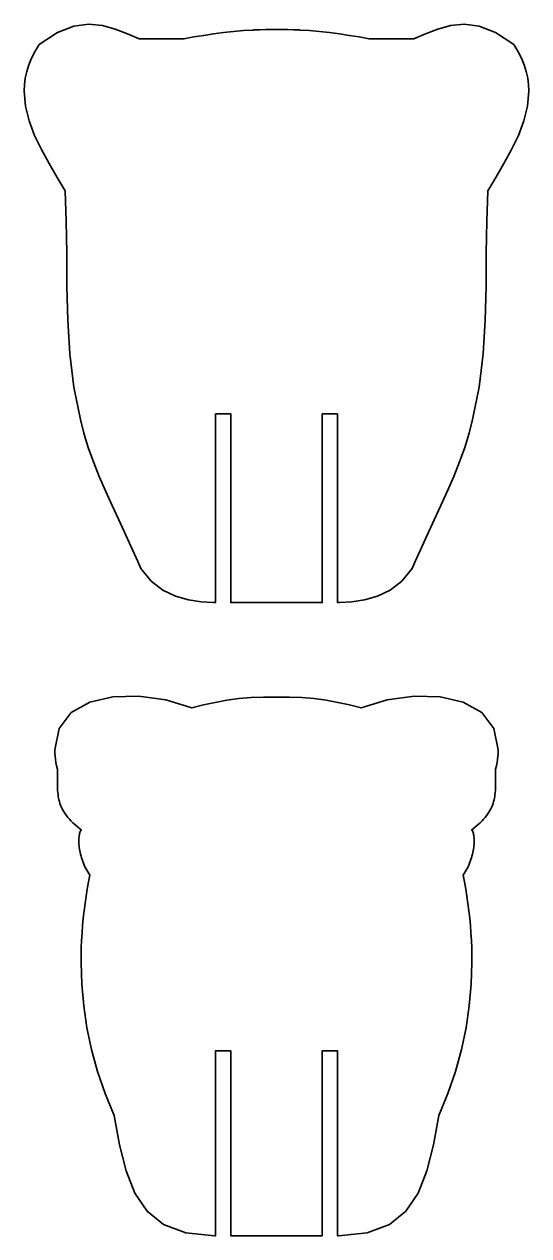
# Model space of a CAD drawing. Header units: centimetres. Extents: x -72 to 72, y -159 to 158.
# Drawn here: x -7.26 to 12.61, y -68.97 to -21.21 of the extents above; entities that cross this region are included whole.
import ezdxf

# ---------------------------------------------------------------- set-up
doc = ezdxf.new("R2010")
doc.units = ezdxf.units.CM
doc.header["$MEASUREMENT"] = 0
doc.layers.add('layer 1', color=7, linetype='Continuous')

msp = doc.modelspace()

# ---------------------------------------------------------------- linework, layer by layer
at = {"layer": 'layer 1', "color": 250, "lineweight": 35}
for points, knots in [([(1.97242, -21.42861), (1.97242, -21.42861), (2.00861, -21.42689), (2.00861, -21.42689), (2.00861, -21.42689), (2.00861, -21.42689), (2.23835, -21.41925), (2.23835, -21.41925), (2.23835, -21.41925), (2.23835, -21.41925), (2.40309, -21.41608), (2.40309, -21.41608), (2.40309, -21.41608), (2.40309, -21.41608), (2.42731, -21.41555), (2.42731, -21.41555), (2.42731, -21.41555), (2.42731, -21.41555), (2.43356, -21.4155), (2.43356, -21.4155), (2.43356, -21.4155), (2.43356, -21.4155), (2.4675, -21.41485), (2.4675, -21.41485), (2.4675, -21.41485), (2.4675, -21.41485), (2.58564, -21.41422), (2.58564, -21.41422), (2.58564, -21.41422), (2.58564, -21.41422), (2.65544, -21.41363), (2.65544, -21.41363), (2.65544, -21.41363), (2.65544, -21.41363), (2.67576, -21.41374), (2.67576, -21.41374), (2.67576, -21.41374), (2.67576, -21.41374), (2.6961, -21.41363), (2.6961, -21.41363), (2.6961, -21.41363), (2.6961, -21.41363), (2.7659, -21.41422), (2.7659, -21.41422), (2.7659, -21.41422), (2.7659, -21.41422), (2.88404, -21.41485), (2.88404, -21.41485), (2.88404, -21.41485), (2.88404, -21.41485), (2.91797, -21.4155), (2.91797, -21.4155), (2.91797, -21.4155), (2.91797, -21.4155), (2.92422, -21.41555), (2.92422, -21.41555), (2.92422, -21.41555), (2.92422, -21.41555), (2.94844, -21.41608), (2.94844, -21.41608), (2.94844, -21.41608), (2.94844, -21.41608), (3.11318, -21.41925), (3.11318, -21.41925), (3.11318, -21.41925), (3.11318, -21.41925), (3.34292, -21.42689), (3.34292, -21.42689), (3.34292, -21.42689), (3.34292, -21.42689), (3.37912, -21.42861), (3.37912, -21.42861), (3.37912, -21.42861), (3.37912, -21.42861), (3.37914, -21.4286), (3.37914, -21.4286), (3.37914, -21.4286), (3.37914, -21.4286), (3.37936, -21.42861), (3.37936, -21.42861), (3.37936, -21.42861), (3.37936, -21.42861), (3.37951, -21.42862), (3.37951, -21.42862), (3.37951, -21.42862), (3.37951, -21.42862), (3.37963, -21.42863), (3.37963, -21.42863), (3.37963, -21.42863), (3.37963, -21.42863), (3.37978, -21.42864), (3.37978, -21.42864), (3.37978, -21.42864), (3.37978, -21.42864), (3.37991, -21.42864), (3.37991, -21.42864), (3.37991, -21.42864), (3.37991, -21.42864), (3.38006, -21.42864), (3.38006, -21.42864), (3.38006, -21.42864), (3.38006, -21.42864), (3.38019, -21.42865), (3.38019, -21.42865), (3.38019, -21.42865), (3.38019, -21.42865), (3.57332, -21.43782), (3.57332, -21.43782), (3.57332, -21.43782), (3.57332, -21.43782), (3.59119, -21.43892), (3.59119, -21.43892), (3.59119, -21.43892), (3.59119, -21.43892), (3.9819, -21.46446), (3.9819, -21.46446), (3.9819, -21.46446), (3.9819, -21.46446), (4.37211, -21.49851), (4.37211, -21.49851), (4.37211, -21.49851), (4.37211, -21.49851), (4.76204, -21.54081), (4.76204, -21.54081), (4.76204, -21.54081), (4.76204, -21.54081), (5.15204, -21.59111), (5.15204, -21.59111), (5.15204, -21.59111), (5.15204, -21.59111), (5.54236, -21.64916), (5.54236, -21.64916), (5.54236, -21.64916), (5.54236, -21.64916), (5.93333, -21.71468), (5.93333, -21.71468), (5.93333, -21.71468), (5.93333, -21.71468), (6.32516, -21.78744), (6.32516, -21.78744), (6.32516, -21.78744), (6.32516, -21.78744), (8.0799, -21.78745), (8.0799, -21.78745), (8.0799, -21.78745), (8.0799, -21.78745), (8.54817, -21.59579), (8.54817, -21.59579), (8.54817, -21.59579), (8.54817, -21.59579), (9.02917, -21.40737), (9.02917, -21.40737), (9.02917, -21.40737), (9.02917, -21.40737), (9.53415, -21.26499), (9.53415, -21.26499), (9.53415, -21.26499), (9.53415, -21.26499), (10.07439, -21.21141), (10.07439, -21.21141), (10.07439, -21.21141), (10.07439, -21.21141), (10.66119, -21.28942), (10.66119, -21.28942), (10.66119, -21.28942), (10.66119, -21.28942), (11.30579, -21.5418), (11.30579, -21.5418), (11.30579, -21.5418), (11.30579, -21.5418), (12.01944, -22.01135), (12.01944, -22.01135), (12.01944, -22.01135), (12.01944, -22.01135), (12.18821, -22.27875), (12.18821, -22.27875), (12.18821, -22.27875), (12.18821, -22.27875), (12.32629, -22.54448), (12.32629, -22.54448), (12.32629, -22.54448), (12.32629, -22.54448), (12.43527, -22.80852), (12.43527, -22.80852), (12.43527, -22.80852), (12.43527, -22.80852), (12.51683, -23.07083), (12.51683, -23.07083), (12.51683, -23.07083), (12.51683, -23.07083), (12.57253, -23.33143), (12.57253, -23.33143), (12.57253, -23.33143), (12.57253, -23.33143), (12.60403, -23.59027), (12.60403, -23.59027), (12.60403, -23.59027), (12.60403, -23.59027), (12.61293, -23.84734), (12.61293, -23.84734), (12.61293, -23.84734), (12.61293, -23.84734), (12.56553, -24.43931), (12.56553, -24.43931), (12.56553, -24.43931), (12.56553, -24.43931), (12.42334, -25.02145), (12.42334, -25.02145), (12.42334, -25.02145), (12.42334, -25.02145), (12.2068, -25.59352), (12.2068, -25.59352), (12.2068, -25.59352), (12.2068, -25.59352), (11.93638, -26.15529), (11.93638, -26.15529), (11.93638, -26.15529), (11.93638, -26.15529), (11.63254, -26.70657), (11.63254, -26.70657), (11.63254, -26.70657), (11.63254, -26.70657), (11.31569, -27.2471), (11.31569, -27.2471), (11.31569, -27.2471), (11.31569, -27.2471), (11.0063, -27.77668), (11.0063, -27.77668), (11.0063, -27.77668), (11.0063, -27.77668), (10.95542, -28.97512), (10.95542, -28.97512), (10.95542, -28.97512), (10.95542, -28.97512), (10.9401, -30.23879), (10.9401, -30.23879), (10.9401, -30.23879), (10.9401, -30.23879), (10.93182, -31.54636), (10.93182, -31.54636), (10.93182, -31.54636), (10.93182, -31.54636), (10.90202, -32.8765), (10.90202, -32.8765), (10.90202, -32.8765), (10.90202, -32.8765), (10.82216, -34.20785), (10.82216, -34.20785), (10.82216, -34.20785), (10.82216, -34.20785), (10.66373, -35.51906), (10.66373, -35.51906), (10.66373, -35.51906), (10.66373, -35.51906), (10.39812, -36.78881), (10.39812, -36.78881), (10.39812, -36.78881), (10.39812, -36.78881), (10.26567, -37.33441), (10.26567, -37.33441), (10.26567, -37.33441), (10.26567, -37.33441), (10.09279, -37.89351), (10.09279, -37.89351), (10.09279, -37.89351), (10.09279, -37.89351), (9.88689, -38.46214), (9.88689, -38.46214), (9.88689, -38.46214), (9.88689, -38.46214), (9.65535, -39.03632), (9.65535, -39.03632), (9.65535, -39.03632), (9.65535, -39.03632), (9.40557, -39.61209), (9.40557, -39.61209), (9.40557, -39.61209), (9.40557, -39.61209), (9.14493, -40.18547), (9.14493, -40.18547), (9.14493, -40.18547), (9.14493, -40.18547), (8.88078, -40.7525), (8.88078, -40.7525), (8.88078, -40.7525), (8.88078, -40.7525), (8.13536, -42.3905), (8.13536, -42.3905), (8.13536, -42.3905), (8.13536, -42.3905), (8.02067, -42.66628), (8.02067, -42.66628), (8.02067, -42.66628), (8.02067, -42.66628), (7.6102, -43.16093), (7.6102, -43.16093), (7.6102, -43.16093), (7.6102, -43.16093), (7.14891, -43.51628), (7.14891, -43.51628), (7.14891, -43.51628), (7.14891, -43.51628), (6.6546, -43.75536), (6.6546, -43.75536), (6.6546, -43.75536), (6.6546, -43.75536), (6.14508, -43.9012), (6.14508, -43.9012), (6.14508, -43.9012), (6.14508, -43.9012), (5.63816, -43.97685), (5.63816, -43.97685), (5.63816, -43.97685), (5.63816, -43.97685), (5.15162, -44.00533), (5.15162, -44.00533), (5.15162, -44.00533), (5.15162, -44.00533), (5.07576, -44.00607), (5.07576, -44.00607), (5.07576, -44.00607), (5.07576, -44.00607), (5.07576, -36.57516), (5.07576, -36.57516), (5.07576, -36.57516), (5.07576, -36.57516), (4.47576, -36.57516), (4.47576, -36.57516), (4.47576, -36.57516), (4.47576, -36.57516), (4.47576, -44.00971), (4.47576, -44.00971), (4.47576, -44.00971), (4.47576, -44.00971), (0.87576, -44.00971), (0.87576, -44.00971), (0.87576, -44.00971), (0.87576, -44.00971), (0.87576, -36.57516), (0.87576, -36.57516), (0.87576, -36.57516), (0.87576, -36.57516), (0.27576, -36.57516), (0.27576, -36.57516), (0.27576, -36.57516), (0.27576, -36.57516), (0.27576, -44.00607), (0.27576, -44.00607), (0.27576, -44.00607), (0.27576, -44.00607), (0.1999, -44.00533), (0.1999, -44.00533), (0.1999, -44.00533), (0.1999, -44.00533), (-0.28663, -43.97684), (-0.28663, -43.97684), (-0.28663, -43.97684), (-0.28663, -43.97684), (-0.79357, -43.9012), (-0.79357, -43.9012), (-0.79357, -43.9012), (-0.79357, -43.9012), (-1.30309, -43.75536), (-1.30309, -43.75536), (-1.30309, -43.75536), (-1.30309, -43.75536), (-1.79737, -43.51629), (-1.79737, -43.51629), (-1.79737, -43.51629), (-1.79737, -43.51629), (-2.25867, -43.16094), (-2.25867, -43.16094), (-2.25867, -43.16094), (-2.25867, -43.16094), (-2.66914, -42.66628), (-2.66914, -42.66628), (-2.66914, -42.66628), (-2.66914, -42.66628), (-2.78385, -42.3905), (-2.78385, -42.3905), (-2.78385, -42.3905), (-2.78385, -42.3905), (-3.52926, -40.7525), (-3.52926, -40.7525), (-3.52926, -40.7525), (-3.52926, -40.7525), (-3.79339, -40.18547), (-3.79339, -40.18547), (-3.79339, -40.18547), (-3.79339, -40.18547), (-4.05404, -39.61208), (-4.05404, -39.61208), (-4.05404, -39.61208), (-4.05404, -39.61208), (-4.30384, -39.03632), (-4.30384, -39.03632), (-4.30384, -39.03632), (-4.30384, -39.03632), (-4.53536, -38.46213), (-4.53536, -38.46213), (-4.53536, -38.46213), (-4.53536, -38.46213), (-4.74125, -37.89352), (-4.74125, -37.89352), (-4.74125, -37.89352), (-4.74125, -37.89352), (-4.91412, -37.33441), (-4.91412, -37.33441), (-4.91412, -37.33441), (-4.91412, -37.33441), (-5.0466, -36.78881), (-5.0466, -36.78881), (-5.0466, -36.78881), (-5.0466, -36.78881), (-5.31219, -35.51905), (-5.31219, -35.51905), (-5.31219, -35.51905), (-5.31219, -35.51905), (-5.47063, -34.20784), (-5.47063, -34.20784), (-5.47063, -34.20784), (-5.47063, -34.20784), (-5.5505, -32.87649), (-5.5505, -32.87649), (-5.5505, -32.87649), (-5.5505, -32.87649), (-5.58029, -31.54637), (-5.58029, -31.54637), (-5.58029, -31.54637), (-5.58029, -31.54637), (-5.58858, -30.2388), (-5.58858, -30.2388), (-5.58858, -30.2388), (-5.58858, -30.2388), (-5.60388, -28.97512), (-5.60388, -28.97512), (-5.60388, -28.97512), (-5.60388, -28.97512), (-5.65478, -27.77668), (-5.65478, -27.77668), (-5.65478, -27.77668), (-5.65478, -27.77668), (-5.96416, -27.24709), (-5.96416, -27.24709), (-5.96416, -27.24709), (-5.96416, -27.24709), (-6.28099, -26.70656), (-6.28099, -26.70656), (-6.28099, -26.70656), (-6.28099, -26.70656), (-6.58486, -26.1553), (-6.58486, -26.1553), (-6.58486, -26.1553), (-6.58486, -26.1553), (-6.85527, -25.59352), (-6.85527, -25.59352), (-6.85527, -25.59352), (-6.85527, -25.59352), (-7.07181, -25.02145), (-7.07181, -25.02145), (-7.07181, -25.02145), (-7.07181, -25.02145), (-7.21399, -24.43932), (-7.21399, -24.43932), (-7.21399, -24.43932), (-7.21399, -24.43932), (-7.2614, -23.84734), (-7.2614, -23.84734), (-7.2614, -23.84734), (-7.2614, -23.84734), (-7.2525, -23.59026), (-7.2525, -23.59026), (-7.2525, -23.59026), (-7.2525, -23.59026), (-7.22099, -23.33142), (-7.22099, -23.33142), (-7.22099, -23.33142), (-7.22099, -23.33142), (-7.16528, -23.07083), (-7.16528, -23.07083), (-7.16528, -23.07083), (-7.16528, -23.07083), (-7.08374, -22.80851), (-7.08374, -22.80851), (-7.08374, -22.80851), (-7.08374, -22.80851), (-6.97474, -22.54449), (-6.97474, -22.54449), (-6.97474, -22.54449), (-6.97474, -22.54449), (-6.83667, -22.27875), (-6.83667, -22.27875), (-6.83667, -22.27875), (-6.83667, -22.27875), (-6.66792, -22.01135), (-6.66792, -22.01135), (-6.66792, -22.01135), (-6.66792, -22.01135), (-5.95424, -21.5418), (-5.95424, -21.5418), (-5.95424, -21.5418), (-5.95424, -21.5418), (-5.30965, -21.28942), (-5.30965, -21.28942), (-5.30965, -21.28942), (-5.30965, -21.28942), (-4.72287, -21.21141), (-4.72287, -21.21141), (-4.72287, -21.21141), (-4.72287, -21.21141), (-4.18261, -21.26499), (-4.18261, -21.26499), (-4.18261, -21.26499), (-4.18261, -21.26499), (-3.67762, -21.40738), (-3.67762, -21.40738), (-3.67762, -21.40738), (-3.67762, -21.40738), (-3.19661, -21.59579), (-3.19661, -21.59579), (-3.19661, -21.59579), (-3.19661, -21.59579), (-2.72836, -21.78744), (-2.72836, -21.78744), (-2.72836, -21.78744), (-2.72836, -21.78744), (-0.97363, -21.78744), (-0.97363, -21.78744), (-0.97363, -21.78744), (-0.97363, -21.78744), (-0.58178, -21.71468), (-0.58178, -21.71468), (-0.58178, -21.71468), (-0.58178, -21.71468), (-0.19084, -21.64914), (-0.19084, -21.64914), (-0.19084, -21.64914), (-0.19084, -21.64914), (0.1995, -21.59111), (0.1995, -21.59111), (0.1995, -21.59111), (0.1995, -21.59111), (0.58949, -21.54081), (0.58949, -21.54081), (0.58949, -21.54081), (0.58949, -21.54081), (0.97945, -21.49852), (0.97945, -21.49852), (0.97945, -21.49852), (0.97945, -21.49852), (1.36965, -21.46446), (1.36965, -21.46446), (1.36965, -21.46446), (1.36965, -21.46446), (1.76034, -21.43892), (1.76034, -21.43892), (1.76034, -21.43892), (1.76034, -21.43892), (1.77822, -21.43782), (1.77822, -21.43782), (1.77822, -21.43782), (1.77822, -21.43782), (1.97134, -21.42865), (1.97134, -21.42865), (1.97134, -21.42865), (1.97134, -21.42865), (1.97232, -21.42861), (1.97232, -21.42861), (1.97232, -21.42861), (1.97232, -21.42861), (1.97236, -21.4286), (1.97236, -21.4286)], [0, 0, 0, 0, 0.00694444, 0.00694444, 0.00694444, 0.00694444, 0.01388889, 0.01388889, 0.01388889, 0.01388889, 0.02083333, 0.02083333, 0.02083333, 0.02083333, 0.02777778, 0.02777778, 0.02777778, 0.02777778, 0.03472222, 0.03472222, 0.03472222, 0.03472222, 0.04166667, 0.04166667, 0.04166667, 0.04166667, 0.04861111, 0.04861111, 0.04861111, 0.04861111, 0.05555556, 0.05555556, 0.05555556, 0.05555556, 0.0625, 0.0625, 0.0625, 0.0625, 0.06944444, 0.06944444, 0.06944444, 0.06944444, 0.07638889, 0.07638889, 0.07638889, 0.07638889, 0.08333333, 0.08333333, 0.08333333, 0.08333333, 0.09027778, 0.09027778, 0.09027778, 0.09027778, 0.09722222, 0.09722222, 0.09722222, 0.09722222, 0.10416667, 0.10416667, 0.10416667, 0.10416667, 0.11111111, 0.11111111, 0.11111111, 0.11111111, 0.11805556, 0.11805556, 0.11805556, 0.11805556, 0.125, 0.125, 0.125, 0.125, 0.13194444, 0.13194444, 0.13194444, 0.13194444, 0.13888889, 0.13888889, 0.13888889, 0.13888889, 0.14583333, 0.14583333, 0.14583333, 0.14583333, 0.15277778, 0.15277778, 0.15277778, 0.15277778, 0.15972222, 0.15972222, 0.15972222, 0.15972222, 0.16666667, 0.16666667, 0.16666667, 0.16666667, 0.17361111, 0.17361111, 0.17361111, 0.17361111, 0.18055556, 0.18055556, 0.18055556, 0.18055556, 0.1875, 0.1875, 0.1875, 0.1875, 0.19444444, 0.19444444, 0.19444444, 0.19444444, 0.20138889, 0.20138889, 0.20138889, 0.20138889, 0.20833333, 0.20833333, 0.20833333, 0.20833333, 0.21527778, 0.21527778, 0.21527778, 0.21527778, 0.22222222, 0.22222222, 0.22222222, 0.22222222, 0.22916667, 0.22916667, 0.22916667, 0.22916667, 0.23611111, 0.23611111, 0.23611111, 0.23611111, 0.24305556, 0.24305556, 0.24305556, 0.24305556, 0.25, 0.25, 0.25, 0.25, 0.25694444, 0.25694444, 0.25694444, 0.25694444, 0.26388889, 0.26388889, 0.26388889, 0.26388889, 0.27083333, 0.27083333, 0.27083333, 0.27083333, 0.27777778, 0.27777778, 0.27777778, 0.27777778, 0.28472222, 0.28472222, 0.28472222, 0.28472222, 0.29166667, 0.29166667, 0.29166667, 0.29166667, 0.29861111, 0.29861111, 0.29861111, 0.29861111, 0.30555556, 0.30555556, 0.30555556, 0.30555556, 0.3125, 0.3125, 0.3125, 0.3125, 0.31944444, 0.31944444, 0.31944444, 0.31944444, 0.32638889, 0.32638889, 0.32638889, 0.32638889, 0.33333333, 0.33333333, 0.33333333, 0.33333333, 0.34027778, 0.34027778, 0.34027778, 0.34027778, 0.34722222, 0.34722222, 0.34722222, 0.34722222, 0.35416667, 0.35416667, 0.35416667, 0.35416667, 0.36111111, 0.36111111, 0.36111111, 0.36111111, 0.36805556, 0.36805556, 0.36805556, 0.36805556, 0.375, 0.375, 0.375, 0.375, 0.38194444, 0.38194444, 0.38194444, 0.38194444, 0.38888889, 0.38888889, 0.38888889, 0.38888889, 0.39583333, 0.39583333, 0.39583333, 0.39583333, 0.40277778, 0.40277778, 0.40277778, 0.40277778, 0.40972222, 0.40972222, 0.40972222, 0.40972222, 0.41666667, 0.41666667, 0.41666667, 0.41666667, 0.42361111, 0.42361111, 0.42361111, 0.42361111, 0.43055556, 0.43055556, 0.43055556, 0.43055556, 0.4375, 0.4375, 0.4375, 0.4375, 0.44444444, 0.44444444, 0.44444444, 0.44444444, 0.45138889, 0.45138889, 0.45138889, 0.45138889, 0.45833333, 0.45833333, 0.45833333, 0.45833333, 0.46527778, 0.46527778, 0.46527778, 0.46527778, 0.47222222, 0.47222222, 0.47222222, 0.47222222, 0.47916667, 0.47916667, 0.47916667, 0.47916667, 0.48611111, 0.48611111, 0.48611111, 0.48611111, 0.49305556, 0.49305556, 0.49305556, 0.49305556, 0.5, 0.5, 0.5, 0.5, 0.50694444, 0.50694444, 0.50694444, 0.50694444, 0.51388889, 0.51388889, 0.51388889, 0.51388889, 0.52083333, 0.52083333, 0.52083333, 0.52083333, 0.52777778, 0.52777778, 0.52777778, 0.52777778, 0.53472222, 0.53472222, 0.53472222, 0.53472222, 0.54166667, 0.54166667, 0.54166667, 0.54166667, 0.54861111, 0.54861111, 0.54861111, 0.54861111, 0.55555556, 0.55555556, 0.55555556, 0.55555556, 0.5625, 0.5625, 0.5625, 0.5625, 0.56944444, 0.56944444, 0.56944444, 0.56944444, 0.57638889, 0.57638889, 0.57638889, 0.57638889, 0.58333333, 0.58333333, 0.58333333, 0.58333333, 0.59027778, 0.59027778, 0.59027778, 0.59027778, 0.59722222, 0.59722222, 0.59722222, 0.59722222, 0.60416667, 0.60416667, 0.60416667, 0.60416667, 0.61111111, 0.61111111, 0.61111111, 0.61111111, 0.61805556, 0.61805556, 0.61805556, 0.61805556, 0.625, 0.625, 0.625, 0.625, 0.63194444, 0.63194444, 0.63194444, 0.63194444, 0.63888889, 0.63888889, 0.63888889, 0.63888889, 0.64583333, 0.64583333, 0.64583333, 0.64583333, 0.65277778, 0.65277778, 0.65277778, 0.65277778, 0.65972222, 0.65972222, 0.65972222, 0.65972222, 0.66666667, 0.66666667, 0.66666667, 0.66666667, 0.67361111, 0.67361111, 0.67361111, 0.67361111, 0.68055556, 0.68055556, 0.68055556, 0.68055556, 0.6875, 0.6875, 0.6875, 0.6875, 0.69444444, 0.69444444, 0.69444444, 0.69444444, 0.70138889, 0.70138889, 0.70138889, 0.70138889, 0.70833333, 0.70833333, 0.70833333, 0.70833333, 0.71527778, 0.71527778, 0.71527778, 0.71527778, 0.72222222, 0.72222222, 0.72222222, 0.72222222, 0.72916667, 0.72916667, 0.72916667, 0.72916667, 0.73611111, 0.73611111, 0.73611111, 0.73611111, 0.74305556, 0.74305556, 0.74305556, 0.74305556, 0.75, 0.75, 0.75, 0.75, 0.75694444, 0.75694444, 0.75694444, 0.75694444, 0.76388889, 0.76388889, 0.76388889, 0.76388889, 0.77083333, 0.77083333, 0.77083333, 0.77083333, 0.77777778, 0.77777778, 0.77777778, 0.77777778, 0.78472222, 0.78472222, 0.78472222, 0.78472222, 0.79166667, 0.79166667, 0.79166667, 0.79166667, 0.79861111, 0.79861111, 0.79861111, 0.79861111, 0.80555556, 0.80555556, 0.80555556, 0.80555556, 0.8125, 0.8125, 0.8125, 0.8125, 0.81944444, 0.81944444, 0.81944444, 0.81944444, 0.82638889, 0.82638889, 0.82638889, 0.82638889, 0.83333333, 0.83333333, 0.83333333, 0.83333333, 0.84027778, 0.84027778, 0.84027778, 0.84027778, 0.84722222, 0.84722222, 0.84722222, 0.84722222, 0.85416667, 0.85416667, 0.85416667, 0.85416667, 0.86111111, 0.86111111, 0.86111111, 0.86111111, 0.86805556, 0.86805556, 0.86805556, 0.86805556, 0.875, 0.875, 0.875, 0.875, 0.88194444, 0.88194444, 0.88194444, 0.88194444, 0.88888889, 0.88888889, 0.88888889, 0.88888889, 0.89583333, 0.89583333, 0.89583333, 0.89583333, 0.90277778, 0.90277778, 0.90277778, 0.90277778, 0.90972222, 0.90972222, 0.90972222, 0.90972222, 0.91666667, 0.91666667, 0.91666667, 0.91666667, 0.92361111, 0.92361111, 0.92361111, 0.92361111, 0.93055556, 0.93055556, 0.93055556, 0.93055556, 0.9375, 0.9375, 0.9375, 0.9375, 0.94444444, 0.94444444, 0.94444444, 0.94444444, 0.95138889, 0.95138889, 0.95138889, 0.95138889, 0.95833333, 0.95833333, 0.95833333, 0.95833333, 0.96527778, 0.96527778, 0.96527778, 0.96527778, 0.97222222, 0.97222222, 0.97222222, 0.97222222, 0.97916667, 0.97916667, 0.97916667, 0.97916667, 0.98611111, 0.98611111, 0.98611111, 0.98611111, 1, 1, 1, 1]), ([(-5.89171, -48.9699), (-5.89171, -48.9699), (-5.40732, -48.34925), (-5.40732, -48.34925), (-5.40732, -48.34925), (-5.40732, -48.34925), (-4.67659, -47.93841), (-4.67659, -47.93841), (-4.67659, -47.93841), (-4.67659, -47.93841), (-3.76789, -47.72577), (-3.76789, -47.72577), (-3.76789, -47.72577), (-3.76789, -47.72577), (-2.74946, -47.69972), (-2.74946, -47.69972), (-2.74946, -47.69972), (-2.74946, -47.69972), (-1.68958, -47.84865), (-1.68958, -47.84865), (-1.68958, -47.84865), (-1.68958, -47.84865), (-0.65651, -48.16093), (-0.65651, -48.16093), (-0.65651, -48.16093), (-0.65651, -48.16093), (-0.19874, -48.04529), (-0.19874, -48.04529), (-0.19874, -48.04529), (-0.19874, -48.04529), (0.25964, -47.94522), (0.25964, -47.94522), (0.25964, -47.94522), (0.25964, -47.94522), (0.72192, -47.86238), (0.72192, -47.86238), (0.72192, -47.86238), (0.72192, -47.86238), (1.19135, -47.79844), (1.19135, -47.79844), (1.19135, -47.79844), (1.19135, -47.79844), (1.67127, -47.75507), (1.67127, -47.75507), (1.67127, -47.75507), (1.67127, -47.75507), (2.16497, -47.73392), (2.16497, -47.73392), (2.16497, -47.73392), (2.16497, -47.73392), (2.67577, -47.73666), (2.67577, -47.73666), (2.67577, -47.73666), (2.67577, -47.73666), (3.18655, -47.73392), (3.18655, -47.73392), (3.18655, -47.73392), (3.18655, -47.73392), (3.68025, -47.75507), (3.68025, -47.75507), (3.68025, -47.75507), (3.68025, -47.75507), (4.16021, -47.79844), (4.16021, -47.79844), (4.16021, -47.79844), (4.16021, -47.79844), (4.62964, -47.86237), (4.62964, -47.86237), (4.62964, -47.86237), (4.62964, -47.86237), (5.0919, -47.94521), (5.0919, -47.94521), (5.0919, -47.94521), (5.0919, -47.94521), (5.55025, -48.04529), (5.55025, -48.04529), (5.55025, -48.04529), (5.55025, -48.04529), (6.00805, -48.16093), (6.00805, -48.16093), (6.00805, -48.16093), (6.00805, -48.16093), (7.04109, -47.84865), (7.04109, -47.84865), (7.04109, -47.84865), (7.04109, -47.84865), (8.10098, -47.69973), (8.10098, -47.69973), (8.10098, -47.69973), (8.10098, -47.69973), (9.11944, -47.72577), (9.11944, -47.72577), (9.11944, -47.72577), (9.11944, -47.72577), (10.02814, -47.93841), (10.02814, -47.93841), (10.02814, -47.93841), (10.02814, -47.93841), (10.75882, -48.34925), (10.75882, -48.34925), (10.75882, -48.34925), (10.75882, -48.34925), (11.24324, -48.96991), (11.24324, -48.96991), (11.24324, -48.96991), (11.24324, -48.96991), (11.4131, -49.81198), (11.4131, -49.81198), (11.4131, -49.81198), (11.4131, -49.81198), (11.41331, -49.82488), (11.41331, -49.82488), (11.41331, -49.82488), (11.41331, -49.82488), (11.40962, -49.94172), (11.40962, -49.94172), (11.40962, -49.94172), (11.40962, -49.94172), (11.40026, -50.06197), (11.40026, -50.06197), (11.40026, -50.06197), (11.40026, -50.06197), (11.38508, -50.18566), (11.38508, -50.18566), (11.38508, -50.18566), (11.38508, -50.18566), (11.36399, -50.31278), (11.36399, -50.31278), (11.36399, -50.31278), (11.36399, -50.31278), (11.33688, -50.44337), (11.33688, -50.44337), (11.33688, -50.44337), (11.33688, -50.44337), (11.30374, -50.57687), (11.30374, -50.57687), (11.30374, -50.57687), (11.30374, -50.57687), (11.30633, -50.91595), (11.30633, -50.91595), (11.30633, -50.91595), (11.30633, -50.91595), (11.30691, -51.08353), (11.30691, -51.08353), (11.30691, -51.08353), (11.30691, -51.08353), (11.30684, -51.08719), (11.30684, -51.08719), (11.30684, -51.08719), (11.30684, -51.08719), (11.30691, -51.10312), (11.30691, -51.10312), (11.30691, -51.10312), (11.30691, -51.10312), (11.30446, -51.26411), (11.30446, -51.26411), (11.30446, -51.26411), (11.30446, -51.26411), (11.30153, -51.34238), (11.30153, -51.34238), (11.30153, -51.34238), (11.30153, -51.34238), (11.29712, -51.41932), (11.29712, -51.41932), (11.29712, -51.41932), (11.29712, -51.41932), (11.29104, -51.495), (11.29104, -51.495), (11.29104, -51.495), (11.29104, -51.495), (11.28302, -51.56954), (11.28302, -51.56954), (11.28302, -51.56954), (11.28302, -51.56954), (11.27284, -51.64305), (11.27284, -51.64305), (11.27284, -51.64305), (11.27284, -51.64305), (11.26025, -51.7156), (11.26025, -51.7156), (11.26025, -51.7156), (11.26025, -51.7156), (11.24504, -51.78731), (11.24504, -51.78731), (11.24504, -51.78731), (11.24504, -51.78731), (11.22695, -51.85828), (11.22695, -51.85828), (11.22695, -51.85828), (11.22695, -51.85828), (11.20577, -51.92859), (11.20577, -51.92859), (11.20577, -51.92859), (11.20577, -51.92859), (11.18123, -51.99838), (11.18123, -51.99838), (11.18123, -51.99838), (11.18123, -51.99838), (11.15314, -52.06771), (11.15314, -52.06771), (11.15314, -52.06771), (11.15314, -52.06771), (11.12123, -52.13671), (11.12123, -52.13671), (11.12123, -52.13671), (11.12123, -52.13671), (11.08528, -52.20546), (11.08528, -52.20546), (11.08528, -52.20546), (11.08528, -52.20546), (11.04506, -52.27407), (11.04506, -52.27407), (11.04506, -52.27407), (11.04506, -52.27407), (11.00033, -52.34264), (11.00033, -52.34264), (11.00033, -52.34264), (11.00033, -52.34264), (10.95085, -52.41127), (10.95085, -52.41127), (10.95085, -52.41127), (10.95085, -52.41127), (10.89639, -52.48005), (10.89639, -52.48005), (10.89639, -52.48005), (10.89639, -52.48005), (10.83671, -52.54909), (10.83671, -52.54909), (10.83671, -52.54909), (10.83671, -52.54909), (10.77157, -52.61849), (10.77157, -52.61849), (10.77157, -52.61849), (10.77157, -52.61849), (10.70076, -52.68835), (10.70076, -52.68835), (10.70076, -52.68835), (10.70076, -52.68835), (10.62404, -52.75877), (10.62404, -52.75877), (10.62404, -52.75877), (10.62404, -52.75877), (10.54115, -52.82985), (10.54115, -52.82985), (10.54115, -52.82985), (10.54115, -52.82985), (10.45187, -52.90169), (10.45187, -52.90169), (10.45187, -52.90169), (10.45187, -52.90169), (10.36761, -52.96558), (10.36761, -52.96558), (10.36761, -52.96558), (10.36761, -52.96558), (10.37214, -52.96978), (10.37214, -52.96978), (10.37214, -52.96978), (10.37214, -52.96978), (10.38713, -52.98953), (10.38713, -52.98953), (10.38713, -52.98953), (10.38713, -52.98953), (10.40091, -53.0138), (10.40091, -53.0138), (10.40091, -53.0138), (10.40091, -53.0138), (10.4134, -53.04241), (10.4134, -53.04241), (10.4134, -53.04241), (10.4134, -53.04241), (10.42455, -53.07514), (10.42455, -53.07514), (10.42455, -53.07514), (10.42455, -53.07514), (10.43434, -53.11176), (10.43434, -53.11176), (10.43434, -53.11176), (10.43434, -53.11176), (10.44267, -53.15208), (10.44267, -53.15208), (10.44267, -53.15208), (10.44267, -53.15208), (10.44952, -53.19588), (10.44952, -53.19588), (10.44952, -53.19588), (10.44952, -53.19588), (10.4548, -53.24294), (10.4548, -53.24294), (10.4548, -53.24294), (10.4548, -53.24294), (10.45849, -53.29306), (10.45849, -53.29306), (10.45849, -53.29306), (10.45849, -53.29306), (10.46052, -53.34602), (10.46052, -53.34602), (10.46052, -53.34602), (10.46052, -53.34602), (10.46081, -53.4016), (10.46081, -53.4016), (10.46081, -53.4016), (10.46081, -53.4016), (10.46072, -53.4051), (10.46072, -53.4051), (10.46072, -53.4051), (10.46072, -53.4051), (10.46081, -53.4212), (10.46081, -53.4212), (10.46081, -53.4212), (10.46081, -53.4212), (10.45934, -53.4792), (10.45934, -53.4792), (10.45934, -53.4792), (10.45934, -53.4792), (10.45606, -53.53942), (10.45606, -53.53942), (10.45606, -53.53942), (10.45606, -53.53942), (10.45087, -53.60162), (10.45087, -53.60162), (10.45087, -53.60162), (10.45087, -53.60162), (10.44375, -53.6656), (10.44375, -53.6656), (10.44375, -53.6656), (10.44375, -53.6656), (10.43466, -53.73115), (10.43466, -53.73115), (10.43466, -53.73115), (10.43466, -53.73115), (10.4235, -53.79805), (10.4235, -53.79805), (10.4235, -53.79805), (10.4235, -53.79805), (10.41026, -53.86609), (10.41026, -53.86609), (10.41026, -53.86609), (10.41026, -53.86609), (10.39484, -53.93508), (10.39484, -53.93508), (10.39484, -53.93508), (10.39484, -53.93508), (10.37721, -54.00477), (10.37721, -54.00477), (10.37721, -54.00477), (10.37721, -54.00477), (10.35732, -54.07497), (10.35732, -54.07497), (10.35732, -54.07497), (10.35732, -54.07497), (10.3351, -54.14548), (10.3351, -54.14548), (10.3351, -54.14548), (10.3351, -54.14548), (10.3105, -54.21605), (10.3105, -54.21605), (10.3105, -54.21605), (10.3105, -54.21605), (10.28348, -54.2865), (10.28348, -54.2865), (10.28348, -54.2865), (10.28348, -54.2865), (10.25397, -54.35661), (10.25397, -54.35661), (10.25397, -54.35661), (10.25397, -54.35661), (10.22189, -54.42617), (10.22189, -54.42617), (10.22189, -54.42617), (10.22189, -54.42617), (10.18724, -54.49495), (10.18724, -54.49495), (10.18724, -54.49495), (10.18724, -54.49495), (10.14993, -54.56275), (10.14993, -54.56275), (10.14993, -54.56275), (10.14993, -54.56275), (10.10992, -54.62936), (10.10992, -54.62936), (10.10992, -54.62936), (10.10992, -54.62936), (10.06712, -54.69456), (10.06712, -54.69456), (10.06712, -54.69456), (10.06712, -54.69456), (10.02453, -54.75395), (10.02453, -54.75395), (10.02453, -54.75395), (10.02453, -54.75395), (10.07686, -55.0214), (10.07686, -55.0214), (10.07686, -55.0214), (10.07686, -55.0214), (10.12785, -55.3055), (10.12785, -55.3055), (10.12785, -55.3055), (10.12785, -55.3055), (10.17436, -55.59084), (10.17436, -55.59084), (10.17436, -55.59084), (10.17436, -55.59084), (10.2163, -55.87736), (10.2163, -55.87736), (10.2163, -55.87736), (10.2163, -55.87736), (10.25352, -56.16502), (10.25352, -56.16502), (10.25352, -56.16502), (10.25352, -56.16502), (10.28595, -56.45378), (10.28595, -56.45378), (10.28595, -56.45378), (10.28595, -56.45378), (10.31347, -56.74361), (10.31347, -56.74361), (10.31347, -56.74361), (10.31347, -56.74361), (10.33594, -57.03445), (10.33594, -57.03445), (10.33594, -57.03445), (10.33594, -57.03445), (10.35328, -57.32628), (10.35328, -57.32628), (10.35328, -57.32628), (10.35328, -57.32628), (10.36535, -57.61904), (10.36535, -57.61904), (10.36535, -57.61904), (10.36535, -57.61904), (10.37205, -57.91271), (10.37205, -57.91271), (10.37205, -57.91271), (10.37205, -57.91271), (10.3733, -58.20723), (10.3733, -58.20723), (10.3733, -58.20723), (10.3733, -58.20723), (10.37322, -58.21153), (10.37322, -58.21153), (10.37322, -58.21153), (10.37322, -58.21153), (10.34628, -59.05947), (10.34628, -59.05947), (10.34628, -59.05947), (10.34628, -59.05947), (10.27083, -59.91316), (10.27083, -59.91316), (10.27083, -59.91316), (10.27083, -59.91316), (10.14429, -60.77164), (10.14429, -60.77164), (10.14429, -60.77164), (10.14429, -60.77164), (9.96395, -61.63398), (9.96395, -61.63398), (9.96395, -61.63398), (9.96395, -61.63398), (9.72719, -62.49918), (9.72719, -62.49918), (9.72719, -62.49918), (9.72719, -62.49918), (9.43138, -63.36631), (9.43138, -63.36631), (9.43138, -63.36631), (9.43138, -63.36631), (9.07388, -64.2344), (9.07388, -64.2344), (9.07388, -64.2344), (9.07388, -64.2344), (8.85411, -65.39199), (8.85411, -65.39199), (8.85411, -65.39199), (8.85411, -65.39199), (8.59463, -66.41698), (8.59463, -66.41698), (8.59463, -66.41698), (8.59463, -66.41698), (8.25017, -67.29277), (8.25017, -67.29277), (8.25017, -67.29277), (8.25017, -67.29277), (7.77536, -68.00279), (7.77536, -68.00279), (7.77536, -68.00279), (7.77536, -68.00279), (7.12499, -68.53047), (7.12499, -68.53047), (7.12499, -68.53047), (7.12499, -68.53047), (6.25366, -68.85925), (6.25366, -68.85925), (6.25366, -68.85925), (6.25366, -68.85925), (5.11615, -68.97252), (5.11615, -68.97252), (5.11615, -68.97252), (5.11615, -68.97252), (5.07576, -68.97252), (5.07576, -68.97252), (5.07576, -68.97252), (5.07576, -68.97252), (5.07576, -61.6815), (5.07576, -61.6815), (5.07576, -61.6815), (5.07576, -61.6815), (4.47576, -61.6815), (4.47576, -61.6815), (4.47576, -61.6815), (4.47576, -61.6815), (4.47576, -68.97252), (4.47576, -68.97252), (4.47576, -68.97252), (4.47576, -68.97252), (0.87576, -68.97252), (0.87576, -68.97252), (0.87576, -68.97252), (0.87576, -68.97252), (0.87576, -61.6815), (0.87576, -61.6815), (0.87576, -61.6815), (0.87576, -61.6815), (0.27576, -61.6815), (0.27576, -61.6815), (0.27576, -61.6815), (0.27576, -61.6815), (0.27576, -68.97252), (0.27576, -68.97252), (0.27576, -68.97252), (0.27576, -68.97252), (0.23536, -68.97252), (0.23536, -68.97252), (0.23536, -68.97252), (0.23536, -68.97252), (-0.90216, -68.85925), (-0.90216, -68.85925), (-0.90216, -68.85925), (-0.90216, -68.85925), (-1.77346, -68.53049), (-1.77346, -68.53049), (-1.77346, -68.53049), (-1.77346, -68.53049), (-2.42385, -68.00279), (-2.42385, -68.00279), (-2.42385, -68.00279), (-2.42385, -68.00279), (-2.89863, -67.29277), (-2.89863, -67.29277), (-2.89863, -67.29277), (-2.89863, -67.29277), (-3.24311, -66.41697), (-3.24311, -66.41697), (-3.24311, -66.41697), (-3.24311, -66.41697), (-3.50261, -65.392), (-3.50261, -65.392), (-3.50261, -65.392), (-3.50261, -65.392), (-3.72236, -64.2344), (-3.72236, -64.2344), (-3.72236, -64.2344), (-3.72236, -64.2344), (-4.07984, -63.36632), (-4.07984, -63.36632), (-4.07984, -63.36632), (-4.07984, -63.36632), (-4.37567, -62.49921), (-4.37567, -62.49921), (-4.37567, -62.49921), (-4.37567, -62.49921), (-4.61241, -61.63398), (-4.61241, -61.63398), (-4.61241, -61.63398), (-4.61241, -61.63398), (-4.79276, -60.77165), (-4.79276, -60.77165), (-4.79276, -60.77165), (-4.79276, -60.77165), (-4.91931, -59.91316), (-4.91931, -59.91316), (-4.91931, -59.91316), (-4.91931, -59.91316), (-4.99477, -59.05947), (-4.99477, -59.05947), (-4.99477, -59.05947), (-4.99477, -59.05947), (-5.02169, -58.21142), (-5.02169, -58.21142), (-5.02169, -58.21142), (-5.02169, -58.21142), (-5.0217, -58.21107), (-5.0217, -58.21107), (-5.0217, -58.21107), (-5.0217, -58.21107), (-5.02171, -58.21052), (-5.02171, -58.21052), (-5.02171, -58.21052), (-5.02171, -58.21052), (-5.0217, -58.20983), (-5.0217, -58.20983), (-5.0217, -58.20983), (-5.0217, -58.20983), (-5.0217, -58.20903), (-5.0217, -58.20903), (-5.0217, -58.20903), (-5.0217, -58.20903), (-5.02174, -58.20815), (-5.02174, -58.20815), (-5.02174, -58.20815), (-5.02174, -58.20815), (-5.02174, -58.20723), (-5.02174, -58.20723), (-5.02174, -58.20723), (-5.02174, -58.20723), (-5.02052, -57.91271), (-5.02052, -57.91271), (-5.02052, -57.91271), (-5.02052, -57.91271), (-5.01381, -57.61905), (-5.01381, -57.61905), (-5.01381, -57.61905), (-5.01381, -57.61905), (-5.00174, -57.32628), (-5.00174, -57.32628), (-5.00174, -57.32628), (-5.00174, -57.32628), (-4.98439, -57.03446), (-4.98439, -57.03446), (-4.98439, -57.03446), (-4.98439, -57.03446), (-4.96193, -56.74362), (-4.96193, -56.74362), (-4.96193, -56.74362), (-4.96193, -56.74362), (-4.93442, -56.45379), (-4.93442, -56.45379), (-4.93442, -56.45379), (-4.93442, -56.45379), (-4.90198, -56.16503), (-4.90198, -56.16503), (-4.90198, -56.16503), (-4.90198, -56.16503), (-4.86474, -55.87736), (-4.86474, -55.87736), (-4.86474, -55.87736), (-4.86474, -55.87736), (-4.82282, -55.59085), (-4.82282, -55.59085), (-4.82282, -55.59085), (-4.82282, -55.59085), (-4.77631, -55.30551), (-4.77631, -55.30551), (-4.77631, -55.30551), (-4.77631, -55.30551), (-4.72532, -55.0214), (-4.72532, -55.0214), (-4.72532, -55.0214), (-4.72532, -55.0214), (-4.67299, -54.75395), (-4.67299, -54.75395), (-4.67299, -54.75395), (-4.67299, -54.75395), (-4.7156, -54.69457), (-4.7156, -54.69457), (-4.7156, -54.69457), (-4.7156, -54.69457), (-4.75836, -54.62936), (-4.75836, -54.62936), (-4.75836, -54.62936), (-4.75836, -54.62936), (-4.7984, -54.56276), (-4.7984, -54.56276), (-4.7984, -54.56276), (-4.7984, -54.56276), (-4.8357, -54.49495), (-4.8357, -54.49495), (-4.8357, -54.49495), (-4.8357, -54.49495), (-4.87036, -54.42617), (-4.87036, -54.42617), (-4.87036, -54.42617), (-4.87036, -54.42617), (-4.90242, -54.35662), (-4.90242, -54.35662), (-4.90242, -54.35662), (-4.90242, -54.35662), (-4.93194, -54.28651), (-4.93194, -54.28651), (-4.93194, -54.28651), (-4.93194, -54.28651), (-4.95897, -54.21606), (-4.95897, -54.21606), (-4.95897, -54.21606), (-4.95897, -54.21606), (-4.98356, -54.14548), (-4.98356, -54.14548), (-4.98356, -54.14548), (-4.98356, -54.14548), (-5.00579, -54.07498), (-5.00579, -54.07498), (-5.00579, -54.07498), (-5.00579, -54.07498), (-5.02567, -54.00478), (-5.02567, -54.00478), (-5.02567, -54.00478), (-5.02567, -54.00478), (-5.04331, -53.93508), (-5.04331, -53.93508), (-5.04331, -53.93508), (-5.04331, -53.93508), (-5.05872, -53.8661), (-5.05872, -53.8661), (-5.05872, -53.8661), (-5.05872, -53.8661), (-5.07197, -53.79806), (-5.07197, -53.79806), (-5.07197, -53.79806), (-5.07197, -53.79806), (-5.08313, -53.73115), (-5.08313, -53.73115), (-5.08313, -53.73115), (-5.08313, -53.73115), (-5.09223, -53.66561), (-5.09223, -53.66561), (-5.09223, -53.66561), (-5.09223, -53.66561), (-5.09934, -53.60162), (-5.09934, -53.60162), (-5.09934, -53.60162), (-5.09934, -53.60162), (-5.10452, -53.53942), (-5.10452, -53.53942), (-5.10452, -53.53942), (-5.10452, -53.53942), (-5.10782, -53.47921), (-5.10782, -53.47921), (-5.10782, -53.47921), (-5.10782, -53.47921), (-5.10928, -53.42121), (-5.10928, -53.42121), (-5.10928, -53.42121), (-5.10928, -53.42121), (-5.10919, -53.40511), (-5.10919, -53.40511), (-5.10919, -53.40511), (-5.10919, -53.40511), (-5.10928, -53.40161), (-5.10928, -53.40161), (-5.10928, -53.40161), (-5.10928, -53.40161), (-5.10897, -53.34603), (-5.10897, -53.34603), (-5.10897, -53.34603), (-5.10897, -53.34603), (-5.10695, -53.29307), (-5.10695, -53.29307), (-5.10695, -53.29307), (-5.10695, -53.29307), (-5.10327, -53.24294), (-5.10327, -53.24294), (-5.10327, -53.24294), (-5.10327, -53.24294), (-5.09798, -53.19589), (-5.09798, -53.19589), (-5.09798, -53.19589), (-5.09798, -53.19589), (-5.09115, -53.15209), (-5.09115, -53.15209), (-5.09115, -53.15209), (-5.09115, -53.15209), (-5.08281, -53.11177), (-5.08281, -53.11177), (-5.08281, -53.11177), (-5.08281, -53.11177), (-5.07302, -53.07515), (-5.07302, -53.07515), (-5.07302, -53.07515), (-5.07302, -53.07515), (-5.06186, -53.04241), (-5.06186, -53.04241), (-5.06186, -53.04241), (-5.06186, -53.04241), (-5.04935, -53.01381), (-5.04935, -53.01381), (-5.04935, -53.01381), (-5.04935, -53.01381), (-5.03559, -52.98953), (-5.03559, -52.98953), (-5.03559, -52.98953), (-5.03559, -52.98953), (-5.02059, -52.96979), (-5.02059, -52.96979), (-5.02059, -52.96979), (-5.02059, -52.96979), (-5.01606, -52.96558), (-5.01606, -52.96558), (-5.01606, -52.96558), (-5.01606, -52.96558), (-5.10034, -52.9017), (-5.10034, -52.9017), (-5.10034, -52.9017), (-5.10034, -52.9017), (-5.18962, -52.82986), (-5.18962, -52.82986), (-5.18962, -52.82986), (-5.18962, -52.82986), (-5.2725, -52.75878), (-5.2725, -52.75878), (-5.2725, -52.75878), (-5.2725, -52.75878), (-5.34923, -52.68836), (-5.34923, -52.68836), (-5.34923, -52.68836), (-5.34923, -52.68836), (-5.42004, -52.6185), (-5.42004, -52.6185), (-5.42004, -52.6185), (-5.42004, -52.6185), (-5.48518, -52.5491), (-5.48518, -52.5491), (-5.48518, -52.5491), (-5.48518, -52.5491), (-5.54484, -52.48005), (-5.54484, -52.48005), (-5.54484, -52.48005), (-5.54484, -52.48005), (-5.59931, -52.41127), (-5.59931, -52.41127), (-5.59931, -52.41127), (-5.59931, -52.41127), (-5.6488, -52.34264), (-5.6488, -52.34264), (-5.6488, -52.34264), (-5.6488, -52.34264), (-5.69354, -52.27408), (-5.69354, -52.27408), (-5.69354, -52.27408), (-5.69354, -52.27408), (-5.73376, -52.20547), (-5.73376, -52.20547), (-5.73376, -52.20547), (-5.73376, -52.20547), (-5.76971, -52.13672), (-5.76971, -52.13672), (-5.76971, -52.13672), (-5.76971, -52.13672), (-5.80161, -52.06772), (-5.80161, -52.06772), (-5.80161, -52.06772), (-5.80161, -52.06772), (-5.82969, -51.99838), (-5.82969, -51.99838), (-5.82969, -51.99838), (-5.82969, -51.99838), (-5.85423, -51.9286), (-5.85423, -51.9286), (-5.85423, -51.9286), (-5.85423, -51.9286), (-5.87542, -51.85828), (-5.87542, -51.85828), (-5.87542, -51.85828), (-5.87542, -51.85828), (-5.8935, -51.78732), (-5.8935, -51.78732), (-5.8935, -51.78732), (-5.8935, -51.78732), (-5.90871, -51.71561), (-5.90871, -51.71561), (-5.90871, -51.71561), (-5.90871, -51.71561), (-5.92128, -51.64305), (-5.92128, -51.64305), (-5.92128, -51.64305), (-5.92128, -51.64305), (-5.93149, -51.56955), (-5.93149, -51.56955), (-5.93149, -51.56955), (-5.93149, -51.56955), (-5.9395, -51.49501), (-5.9395, -51.49501), (-5.9395, -51.49501), (-5.9395, -51.49501), (-5.94559, -51.41932), (-5.94559, -51.41932), (-5.94559, -51.41932), (-5.94559, -51.41932), (-5.94998, -51.34239), (-5.94998, -51.34239), (-5.94998, -51.34239), (-5.94998, -51.34239), (-5.95294, -51.26412), (-5.95294, -51.26412), (-5.95294, -51.26412), (-5.95294, -51.26412), (-5.95537, -51.10313), (-5.95537, -51.10313), (-5.95537, -51.10313), (-5.95537, -51.10313), (-5.95531, -51.0872), (-5.95531, -51.0872), (-5.95531, -51.0872), (-5.95531, -51.0872), (-5.95537, -51.08353), (-5.95537, -51.08353), (-5.95537, -51.08353), (-5.95537, -51.08353), (-5.95478, -50.91596), (-5.95478, -50.91596), (-5.95478, -50.91596), (-5.95478, -50.91596), (-5.9522, -50.57688), (-5.9522, -50.57688), (-5.9522, -50.57688), (-5.9522, -50.57688), (-5.98533, -50.44338), (-5.98533, -50.44338), (-5.98533, -50.44338), (-5.98533, -50.44338), (-6.01246, -50.31279), (-6.01246, -50.31279), (-6.01246, -50.31279), (-6.01246, -50.31279), (-6.03355, -50.18566), (-6.03355, -50.18566), (-6.03355, -50.18566), (-6.03355, -50.18566), (-6.0487, -50.06198), (-6.0487, -50.06198), (-6.0487, -50.06198), (-6.0487, -50.06198), (-6.05809, -49.94173), (-6.05809, -49.94173), (-6.05809, -49.94173), (-6.05809, -49.94173), (-6.06177, -49.82488), (-6.06177, -49.82488), (-6.06177, -49.82488), (-6.06177, -49.82488), (-6.06157, -49.81199), (-6.06157, -49.81199), (-6.06157, -49.81199), (-6.06157, -49.81199), (-5.89171, -48.9699), (-5.89171, -48.9699)], [0, 0, 0, 0, 0.00421941, 0.00421941, 0.00421941, 0.00421941, 0.00843882, 0.00843882, 0.00843882, 0.00843882, 0.01265823, 0.01265823, 0.01265823, 0.01265823, 0.01687764, 0.01687764, 0.01687764, 0.01687764, 0.02109705, 0.02109705, 0.02109705, 0.02109705, 0.02531646, 0.02531646, 0.02531646, 0.02531646, 0.02953586, 0.02953586, 0.02953586, 0.02953586, 0.03375527, 0.03375527, 0.03375527, 0.03375527, 0.03797468, 0.03797468, 0.03797468, 0.03797468, 0.04219409, 0.04219409, 0.04219409, 0.04219409, 0.0464135, 0.0464135, 0.0464135, 0.0464135, 0.05063291, 0.05063291, 0.05063291, 0.05063291, 0.05485232, 0.05485232, 0.05485232, 0.05485232, 0.05907173, 0.05907173, 0.05907173, 0.05907173, 0.06329114, 0.06329114, 0.06329114, 0.06329114, 0.06751055, 0.06751055, 0.06751055, 0.06751055, 0.07172996, 0.07172996, 0.07172996, 0.07172996, 0.07594937, 0.07594937, 0.07594937, 0.07594937, 0.08016878, 0.08016878, 0.08016878, 0.08016878, 0.08438819, 0.08438819, 0.08438819, 0.08438819, 0.08860759, 0.08860759, 0.08860759, 0.08860759, 0.092827, 0.092827, 0.092827, 0.092827, 0.09704641, 0.09704641, 0.09704641, 0.09704641, 0.10126582, 0.10126582, 0.10126582, 0.10126582, 0.10548523, 0.10548523, 0.10548523, 0.10548523, 0.10970464, 0.10970464, 0.10970464, 0.10970464, 0.11392405, 0.11392405, 0.11392405, 0.11392405, 0.11814346, 0.11814346, 0.11814346, 0.11814346, 0.12236287, 0.12236287, 0.12236287, 0.12236287, 0.12658228, 0.12658228, 0.12658228, 0.12658228, 0.13080169, 0.13080169, 0.13080169, 0.13080169, 0.1350211, 0.1350211, 0.1350211, 0.1350211, 0.13924051, 0.13924051, 0.13924051, 0.13924051, 0.14345992, 0.14345992, 0.14345992, 0.14345992, 0.14767932, 0.14767932, 0.14767932, 0.14767932, 0.15189873, 0.15189873, 0.15189873, 0.15189873, 0.15611814, 0.15611814, 0.15611814, 0.15611814, 0.16033755, 0.16033755, 0.16033755, 0.16033755, 0.16455696, 0.16455696, 0.16455696, 0.16455696, 0.16877637, 0.16877637, 0.16877637, 0.16877637, 0.17299578, 0.17299578, 0.17299578, 0.17299578, 0.17721519, 0.17721519, 0.17721519, 0.17721519, 0.1814346, 0.1814346, 0.1814346, 0.1814346, 0.18565401, 0.18565401, 0.18565401, 0.18565401, 0.18987342, 0.18987342, 0.18987342, 0.18987342, 0.19409283, 0.19409283, 0.19409283, 0.19409283, 0.19831224, 0.19831224, 0.19831224, 0.19831224, 0.20253165, 0.20253165, 0.20253165, 0.20253165, 0.20675105, 0.20675105, 0.20675105, 0.20675105, 0.21097046, 0.21097046, 0.21097046, 0.21097046, 0.21518987, 0.21518987, 0.21518987, 0.21518987, 0.21940928, 0.21940928, 0.21940928, 0.21940928, 0.22362869, 0.22362869, 0.22362869, 0.22362869, 0.2278481, 0.2278481, 0.2278481, 0.2278481, 0.23206751, 0.23206751, 0.23206751, 0.23206751, 0.23628692, 0.23628692, 0.23628692, 0.23628692, 0.24050633, 0.24050633, 0.24050633, 0.24050633, 0.24472574, 0.24472574, 0.24472574, 0.24472574, 0.24894515, 0.24894515, 0.24894515, 0.24894515, 0.25316456, 0.25316456, 0.25316456, 0.25316456, 0.25738397, 0.25738397, 0.25738397, 0.25738397, 0.26160338, 0.26160338, 0.26160338, 0.26160338, 0.26582278, 0.26582278, 0.26582278, 0.26582278, 0.27004219, 0.27004219, 0.27004219, 0.27004219, 0.2742616, 0.2742616, 0.2742616, 0.2742616, 0.27848101, 0.27848101, 0.27848101, 0.27848101, 0.28270042, 0.28270042, 0.28270042, 0.28270042, 0.28691983, 0.28691983, 0.28691983, 0.28691983, 0.29113924, 0.29113924, 0.29113924, 0.29113924, 0.29535865, 0.29535865, 0.29535865, 0.29535865, 0.29957806, 0.29957806, 0.29957806, 0.29957806, 0.30379747, 0.30379747, 0.30379747, 0.30379747, 0.30801688, 0.30801688, 0.30801688, 0.30801688, 0.31223629, 0.31223629, 0.31223629, 0.31223629, 0.3164557, 0.3164557, 0.3164557, 0.3164557, 0.32067511, 0.32067511, 0.32067511, 0.32067511, 0.32489451, 0.32489451, 0.32489451, 0.32489451, 0.32911392, 0.32911392, 0.32911392, 0.32911392, 0.33333333, 0.33333333, 0.33333333, 0.33333333, 0.33755274, 0.33755274, 0.33755274, 0.33755274, 0.34177215, 0.34177215, 0.34177215, 0.34177215, 0.34599156, 0.34599156, 0.34599156, 0.34599156, 0.35021097, 0.35021097, 0.35021097, 0.35021097, 0.35443038, 0.35443038, 0.35443038, 0.35443038, 0.35864979, 0.35864979, 0.35864979, 0.35864979, 0.3628692, 0.3628692, 0.3628692, 0.3628692, 0.36708861, 0.36708861, 0.36708861, 0.36708861, 0.37130802, 0.37130802, 0.37130802, 0.37130802, 0.37552743, 0.37552743, 0.37552743, 0.37552743, 0.37974684, 0.37974684, 0.37974684, 0.37974684, 0.38396624, 0.38396624, 0.38396624, 0.38396624, 0.38818565, 0.38818565, 0.38818565, 0.38818565, 0.39240506, 0.39240506, 0.39240506, 0.39240506, 0.39662447, 0.39662447, 0.39662447, 0.39662447, 0.40084388, 0.40084388, 0.40084388, 0.40084388, 0.40506329, 0.40506329, 0.40506329, 0.40506329, 0.4092827, 0.4092827, 0.4092827, 0.4092827, 0.41350211, 0.41350211, 0.41350211, 0.41350211, 0.41772152, 0.41772152, 0.41772152, 0.41772152, 0.42194093, 0.42194093, 0.42194093, 0.42194093, 0.42616034, 0.42616034, 0.42616034, 0.42616034, 0.43037975, 0.43037975, 0.43037975, 0.43037975, 0.43459916, 0.43459916, 0.43459916, 0.43459916, 0.43881857, 0.43881857, 0.43881857, 0.43881857, 0.44303797, 0.44303797, 0.44303797, 0.44303797, 0.44725738, 0.44725738, 0.44725738, 0.44725738, 0.45147679, 0.45147679, 0.45147679, 0.45147679, 0.4556962, 0.4556962, 0.4556962, 0.4556962, 0.45991561, 0.45991561, 0.45991561, 0.45991561, 0.46413502, 0.46413502, 0.46413502, 0.46413502, 0.46835443, 0.46835443, 0.46835443, 0.46835443, 0.47257384, 0.47257384, 0.47257384, 0.47257384, 0.47679325, 0.47679325, 0.47679325, 0.47679325, 0.48101266, 0.48101266, 0.48101266, 0.48101266, 0.48523207, 0.48523207, 0.48523207, 0.48523207, 0.48945148, 0.48945148, 0.48945148, 0.48945148, 0.49367089, 0.49367089, 0.49367089, 0.49367089, 0.4978903, 0.4978903, 0.4978903, 0.4978903, 0.5021097, 0.5021097, 0.5021097, 0.5021097, 0.50632911, 0.50632911, 0.50632911, 0.50632911, 0.51054852, 0.51054852, 0.51054852, 0.51054852, 0.51476793, 0.51476793, 0.51476793, 0.51476793, 0.51898734, 0.51898734, 0.51898734, 0.51898734, 0.52320675, 0.52320675, 0.52320675, 0.52320675, 0.52742616, 0.52742616, 0.52742616, 0.52742616, 0.53164557, 0.53164557, 0.53164557, 0.53164557, 0.53586498, 0.53586498, 0.53586498, 0.53586498, 0.54008439, 0.54008439, 0.54008439, 0.54008439, 0.5443038, 0.5443038, 0.5443038, 0.5443038, 0.54852321, 0.54852321, 0.54852321, 0.54852321, 0.55274262, 0.55274262, 0.55274262, 0.55274262, 0.55696203, 0.55696203, 0.55696203, 0.55696203, 0.56118143, 0.56118143, 0.56118143, 0.56118143, 0.56540084, 0.56540084, 0.56540084, 0.56540084, 0.56962025, 0.56962025, 0.56962025, 0.56962025, 0.57383966, 0.57383966, 0.57383966, 0.57383966, 0.57805907, 0.57805907, 0.57805907, 0.57805907, 0.58227848, 0.58227848, 0.58227848, 0.58227848, 0.58649789, 0.58649789, 0.58649789, 0.58649789, 0.5907173, 0.5907173, 0.5907173, 0.5907173, 0.59493671, 0.59493671, 0.59493671, 0.59493671, 0.59915612, 0.59915612, 0.59915612, 0.59915612, 0.60337553, 0.60337553, 0.60337553, 0.60337553, 0.60759494, 0.60759494, 0.60759494, 0.60759494, 0.61181435, 0.61181435, 0.61181435, 0.61181435, 0.61603376, 0.61603376, 0.61603376, 0.61603376, 0.62025316, 0.62025316, 0.62025316, 0.62025316, 0.62447257, 0.62447257, 0.62447257, 0.62447257, 0.62869198, 0.62869198, 0.62869198, 0.62869198, 0.63291139, 0.63291139, 0.63291139, 0.63291139, 0.6371308, 0.6371308, 0.6371308, 0.6371308, 0.64135021, 0.64135021, 0.64135021, 0.64135021, 0.64556962, 0.64556962, 0.64556962, 0.64556962, 0.64978903, 0.64978903, 0.64978903, 0.64978903, 0.65400844, 0.65400844, 0.65400844, 0.65400844, 0.65822785, 0.65822785, 0.65822785, 0.65822785, 0.66244726, 0.66244726, 0.66244726, 0.66244726, 0.66666667, 0.66666667, 0.66666667, 0.66666667, 0.67088608, 0.67088608, 0.67088608, 0.67088608, 0.67510549, 0.67510549, 0.67510549, 0.67510549, 0.67932489, 0.67932489, 0.67932489, 0.67932489, 0.6835443, 0.6835443, 0.6835443, 0.6835443, 0.68776371, 0.68776371, 0.68776371, 0.68776371, 0.69198312, 0.69198312, 0.69198312, 0.69198312, 0.69620253, 0.69620253, 0.69620253, 0.69620253, 0.70042194, 0.70042194, 0.70042194, 0.70042194, 0.70464135, 0.70464135, 0.70464135, 0.70464135, 0.70886076, 0.70886076, 0.70886076, 0.70886076, 0.71308017, 0.71308017, 0.71308017, 0.71308017, 0.71729958, 0.71729958, 0.71729958, 0.71729958, 0.72151899, 0.72151899, 0.72151899, 0.72151899, 0.7257384, 0.7257384, 0.7257384, 0.7257384, 0.72995781, 0.72995781, 0.72995781, 0.72995781, 0.73417722, 0.73417722, 0.73417722, 0.73417722, 0.73839662, 0.73839662, 0.73839662, 0.73839662, 0.74261603, 0.74261603, 0.74261603, 0.74261603, 0.74683544, 0.74683544, 0.74683544, 0.74683544, 0.75105485, 0.75105485, 0.75105485, 0.75105485, 0.75527426, 0.75527426, 0.75527426, 0.75527426, 0.75949367, 0.75949367, 0.75949367, 0.75949367, 0.76371308, 0.76371308, 0.76371308, 0.76371308, 0.76793249, 0.76793249, 0.76793249, 0.76793249, 0.7721519, 0.7721519, 0.7721519, 0.7721519, 0.77637131, 0.77637131, 0.77637131, 0.77637131, 0.78059072, 0.78059072, 0.78059072, 0.78059072, 0.78481013, 0.78481013, 0.78481013, 0.78481013, 0.78902954, 0.78902954, 0.78902954, 0.78902954, 0.79324895, 0.79324895, 0.79324895, 0.79324895, 0.79746835, 0.79746835, 0.79746835, 0.79746835, 0.80168776, 0.80168776, 0.80168776, 0.80168776, 0.80590717, 0.80590717, 0.80590717, 0.80590717, 0.81012658, 0.81012658, 0.81012658, 0.81012658, 0.81434599, 0.81434599, 0.81434599, 0.81434599, 0.8185654, 0.8185654, 0.8185654, 0.8185654, 0.82278481, 0.82278481, 0.82278481, 0.82278481, 0.82700422, 0.82700422, 0.82700422, 0.82700422, 0.83122363, 0.83122363, 0.83122363, 0.83122363, 0.83544304, 0.83544304, 0.83544304, 0.83544304, 0.83966245, 0.83966245, 0.83966245, 0.83966245, 0.84388186, 0.84388186, 0.84388186, 0.84388186, 0.84810127, 0.84810127, 0.84810127, 0.84810127, 0.85232068, 0.85232068, 0.85232068, 0.85232068, 0.85654008, 0.85654008, 0.85654008, 0.85654008, 0.86075949, 0.86075949, 0.86075949, 0.86075949, 0.8649789, 0.8649789, 0.8649789, 0.8649789, 0.86919831, 0.86919831, 0.86919831, 0.86919831, 0.87341772, 0.87341772, 0.87341772, 0.87341772, 0.87763713, 0.87763713, 0.87763713, 0.87763713, 0.88185654, 0.88185654, 0.88185654, 0.88185654, 0.88607595, 0.88607595, 0.88607595, 0.88607595, 0.89029536, 0.89029536, 0.89029536, 0.89029536, 0.89451477, 0.89451477, 0.89451477, 0.89451477, 0.89873418, 0.89873418, 0.89873418, 0.89873418, 0.90295359, 0.90295359, 0.90295359, 0.90295359, 0.907173, 0.907173, 0.907173, 0.907173, 0.91139241, 0.91139241, 0.91139241, 0.91139241, 0.91561181, 0.91561181, 0.91561181, 0.91561181, 0.91983122, 0.91983122, 0.91983122, 0.91983122, 0.92405063, 0.92405063, 0.92405063, 0.92405063, 0.92827004, 0.92827004, 0.92827004, 0.92827004, 0.93248945, 0.93248945, 0.93248945, 0.93248945, 0.93670886, 0.93670886, 0.93670886, 0.93670886, 0.94092827, 0.94092827, 0.94092827, 0.94092827, 0.94514768, 0.94514768, 0.94514768, 0.94514768, 0.94936709, 0.94936709, 0.94936709, 0.94936709, 0.9535865, 0.9535865, 0.9535865, 0.9535865, 0.95780591, 0.95780591, 0.95780591, 0.95780591, 0.96202532, 0.96202532, 0.96202532, 0.96202532, 0.96624473, 0.96624473, 0.96624473, 0.96624473, 0.97046414, 0.97046414, 0.97046414, 0.97046414, 0.97468354, 0.97468354, 0.97468354, 0.97468354, 0.97890295, 0.97890295, 0.97890295, 0.97890295, 0.98312236, 0.98312236, 0.98312236, 0.98312236, 0.98734177, 0.98734177, 0.98734177, 0.98734177, 0.99156118, 0.99156118, 0.99156118, 0.99156118, 1, 1, 1, 1])]:
    msp.add_open_spline(points, degree=3, knots=knots, dxfattribs=at)

doc.saveas('drawing.dxf')
